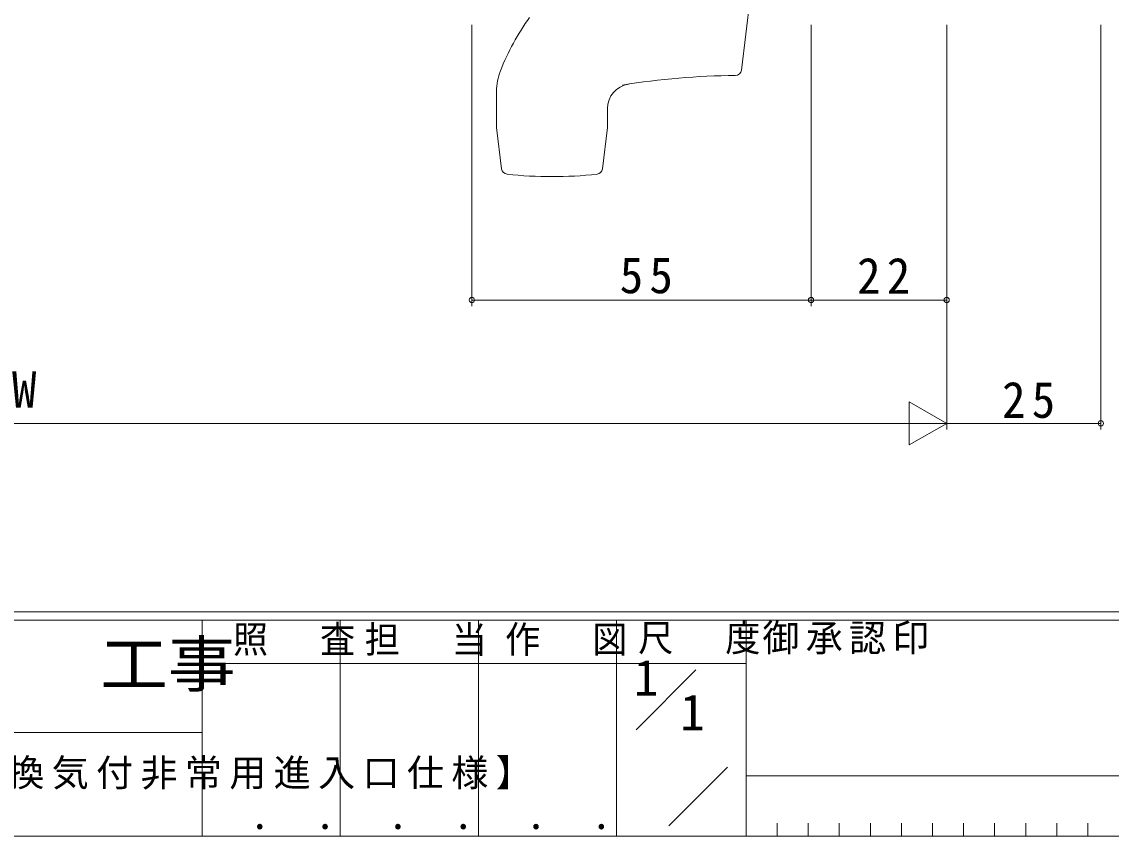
# Model space of a CAD drawing. Units: millimetres, scale not verified. Extents: x -594 to 199, y -420 to 144.
# Drawn here: x -105.3 to 71.4, y -420 to -288 of the extents above; entities that cross this region are included whole.
import ezdxf
from ezdxf.enums import TextEntityAlignment as Align

# ---------------------------------------------------------------- set-up
doc = ezdxf.new("R2010")
doc.units = ezdxf.units.MM
doc.header["$LTSCALE"] = 2
for name, color, linetype, lineweight in [('0-1_YKK_ZWAK', 7, 'Continuous', 9), ('0-5_YKK_13', 4, 'Continuous', 9), ('0-7_YKK_D', 6, 'Continuous', 9)]:
    doc.layers.add(name, color=color, linetype=linetype, lineweight=lineweight)
doc.layers.add('0-2_USER1', color=7, linetype='Continuous')
doc.styles.add('ＭＳ ゴシック', font='')
doc.styles.get('ＭＳ ゴシック').set_extended_font_data('MS Gothic')

msp = doc.modelspace()

# ---------------------------------------------------------------- linework, layer by layer
at = {"layer": '0-1_YKK_ZWAK'}
for p, q in [((178.8, -383.6), (-591.2, -383.6)), ((141, -385), (-591.2, -385)), ((-76, -385), (-76, -420)), ((-53.6, -385), (-53.6, -420)), ((-31.2, -385), (-31.2, -420)), ((-8.8, -385), (-8.8, -420)), ((12.2, -385), (12.2, -420)), ((-7.816, -391.999), (-76, -391.999)), ((-7.816, -391.999), (12.2, -391.999)), ((-5.63, -402.736), (4.064, -393.043)), ((-204.8, -403.199), (-76, -403.199)), ((-0.328, -418.345), (9.196, -408.821)), ((12.2, -410.2), (113, -410.2)), ((17.24, -417.9), (17.24, -420)), ((22.28, -417.9), (22.28, -420)), ((27.32, -417.9), (27.32, -420)), ((32.36, -417.9), (32.36, -420)), ((37.4, -417.9), (37.4, -420)), ((42.44, -417.9), (42.44, -420)), ((47.48, -417.9), (47.48, -420)), ((52.52, -417.9), (52.52, -420)), ((57.56, -417.9), (57.56, -420)), ((62.6, -417.9), (62.6, -420)), ((67.64, -417.9), (67.64, -420)), ((-591.2, -420), (141, -420))]:
    msp.add_line(p, q, dxfattribs=at)
at = {"layer": '0-5_YKK_13'}
for p, q in [((11.443, -295.797), (13.742, -277.071)), ((-28.258, -305.01), (-28.258, -299.225)), ((-10.258, -305.01), (-10.258, -302.03)), ((-28.25, -305.132), (-27.431, -311.805)), ((-11.084, -311.805), (-10.265, -305.132))]:
    msp.add_line(p, q, dxfattribs=at)
for centre, radius, start, end in [((9.588, -310.579), 40, 144.3228, 158.51498), ((-19.258, -299.225), 9, 158.51498, 180), ((11.444, -416.671), 120, 90.47041, 99.23909), ((10.451, -295.676), 1, 270.47041, 353), ((-6.258, -302.03), 4, 98.77765, 180), ((-27.258, -305.01), 1, 180, 187), ((-11.258, -305.01), 1, 353, 0), ((-26.438, -311.683), 1, 187, 263.80104), ((-19.258, -245.571), 67.5, 263.80104, 276.19894), ((-12.077, -311.683), 1, 276.19894, 353)]:
    msp.add_arc(centre, radius, start, end, dxfattribs=at)
at = {"layer": '0-7_YKK_D'}
for p, q in [((-32.256, -288.441), (-32.256, -334.071)), ((22.744, -288.441), (22.744, -334.071)), ((22.744, -288.441), (22.744, -334.071)), ((44.744, -288.441), (44.744, -354.071)), ((44.744, -288.441), (44.744, -334.071)), ((44.744, -288.441), (44.744, -354.071)), ((69.744, -288.441), (69.744, -354.071)), ((-32.256, -333.071), (22.744, -333.071)), ((22.744, -333.071), (44.744, -333.071)), ((38.682, -349.571), (38.682, -356.571)), ((44.744, -353.071), (38.682, -349.571)), ((37.744, -353.071), (-248.256, -353.071)), ((44.744, -353.071), (32.62, -353.071)), ((44.744, -353.071), (38.682, -356.571)), ((69.744, -353.071), (44.744, -353.071))]:
    msp.add_line(p, q, dxfattribs=at)
for centre in [(-32.256, -333.071), (22.744, -333.071), (22.744, -333.071), (44.744, -333.071), (69.744, -353.071)]:
    msp.add_circle(centre, 0.425, dxfattribs=at)

# ---------------------------------------------------------------- texts
at = {"layer": '0-1_YKK_ZWAK', "color": 3, "style": 'ＭＳ ゴシック', "width": 1.1}
msp.add_text('工事', height=7.331, dxfattribs=at).set_placement((-92.569, -397.956), align=Align.BOTTOM_LEFT)
at = {"layer": '0-1_YKK_ZWAK', "char_height": 4.399, "attachment_point": 7, "style": 'ＭＳ ゴシック'}
for s, insert in [('\\T1.24;\\W0.95;尺\\~\\~度', (-5.288, -390.537)), ('\\T1.17;御承認印', (14.867, -390.533)), ('\\T1.24;\\W0.95;照\\~\\~査', (-71.011, -390.78)), ('\\T1.24;\\W0.95;担\\~\\~当', (-49.645, -390.78)), ('\\T1.24;\\W0.95;作\\~\\~図', (-26.88, -390.762)), ('\\T1.24;\\W0.95;\\~．\\~．', (-71.545, -418.946)), ('\\T1.24;\\W0.95;\\~．\\~．', (-49.145, -418.946)), ('\\T1.24;\\W0.95;\\~．\\~．', (-26.745, -418.946))]:
    msp.add_mtext(s, dxfattribs=dict(at, insert=insert))
at = {"layer": '0-2_USER1', "style": 'ＭＳ ゴシック'}
for p in [(-6, -398.999), (1.533, -404.599)]:
    msp.add_text('1', height=5.865, dxfattribs=at).set_placement(p, align=Align.BOTTOM_LEFT)
at = {"layer": '0-2_USER1', "insert": (-201.129, -412.449), "char_height": 4.399, "attachment_point": 7, "style": 'ＭＳ ゴシック'}
msp.add_mtext('\\T1.2;EXIMA32\\~たてすべり出し窓【換気付非常用進入口仕様】\\~', dxfattribs=at)
at = {"layer": '0-7_YKK_D', "color": 7, "style": 'ＭＳ ゴシック'}
msp.add_text('W', height=5.865, dxfattribs=at).set_placement((-106.856, -352.271), align=Align.BOTTOM_LEFT)
at = {"layer": '0-7_YKK_D', "color": 7, "char_height": 5.865, "attachment_point": 7, "style": 'ＭＳ ゴシック'}
for s, insert in [('\\T1.27;\\W0.95;55', (-8.275, -332.071)), ('\\T1.27;\\W0.95;22', (30.224, -332.071)), ('\\T1.27;\\W0.95;25', (53.724, -352.271))]:
    msp.add_mtext(s, dxfattribs=dict(at, insert=insert))

doc.saveas('drawing.dxf')
